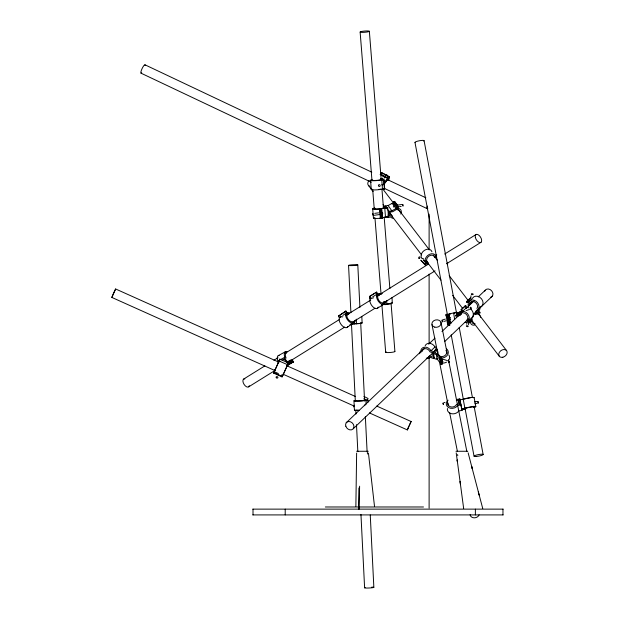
<?xml version="1.0" encoding="UTF-8"?>
<svg xmlns="http://www.w3.org/2000/svg" width="619" height="619" viewBox="0 0 619 619"><rect width="100%" height="100%" fill="white"/><g stroke="black" fill="none" stroke-linecap="round" stroke-linejoin="round"><path stroke-width="0.93" d="M355.871 506.373L356.629 453.1M469.953 319.597L471.895 321.849A4.48 2.963 -47.8 0 0 475.036 323.598M359.221 509.128L359.6 486.17M358.463 509.128L358.912 488.004M469.504 305.299L469.519 304.502L472.854 301.329M367.98 400.253L364.336 400.4A4.48 0.387 -2.8 0 1 358.509 400.926A4.48 0.387 -2.8 0 1 355.987 400.539M402.474 205.09C402.837 202.808 403.851 207.295 402.605 205.794M426.251 358.177L429.013 358.138L430.329 357.426L433.285 358.339L433.95 351.7L436.294 349.464M275.037 370.603L111.83 297.422L113.594 293.135L115.614 288.972L278.829 362.154M115.614 289.027L111.846 297.414M410.707 422.297L411.163 421.485L407.372 429.934L408.13 427.946M278.457 362.409L274.797 370.58L274.968 370.061M286.953 366.216L283.239 374.348M292.245 360.962L292.385 360.134M384.979 207.025L385.157 205.957L388.144 205.539L392.376 203.171L397.073 209.709L397.615 209.717A4.48 3.219 -34.9 0 1 399.789 211.837M393.344 218.368A6.159 4.434 -34.9 0 1 390.79 217.052L387.804 217.47L388.864 211.265L385.157 205.957M392.222 204.077L392.376 203.171M394.698 201.407L394.419 203.047L398.118 208.355L398.404 206.715L394.698 201.407L393.854 201.523L393.367 204.394L393.908 204.409M397.073 209.709L397.56 206.831L393.854 201.523M471.779 301.468L469.775 303.372L466.625 302.149L466.772 301.368L470.765 297.561M471.044 295.727L470.618 298.343L466.625 302.149M466.711 324.248L467.028 322.522M468.506 324.658L468.831 322.932M468.568 320.65L470.51 322.414L468.862 322.778L469.009 321.996L467.716 320.828M474.812 313.446L475.64 313.771L476.158 310.986A6.159 4.96 46.4 0 0 477.473 302.575A6.159 4.96 46.4 0 0 468.645 301.871L466.772 301.368M468.568 302.064L472.645 298.056A6.159 4.96 46.4 0 1 481.466 298.768A6.159 4.96 46.4 0 1 480.151 307.179L479.64 309.957L475.64 313.771M480.677 317.346A6.159 4.078 -47.8 0 0 479.454 315.079L479.965 312.301L478.541 311.009M381.908 212.828C382.287 211.241 383.293 214.383 382.217 214.058M440.001 359.407C440.627 356.521 438.384 360.892 439.869 359.709M393.251 206.042L393.877 206.065L393.916 207.334M469.411 319.35L470.703 320.526L473.218 316.464L473.728 313.686L479.965 312.301M472.297 319.489L472.073 320.216L470.703 320.526M460.668 313.075L457.333 316.247L459.724 315.512L460.822 313.493L462.795 311.883M367.152 400.578L363.91 398.543M419.868 353.163L419.875 351.963L419.427 353.743M353.526 406.404L353.364 406.861L354.408 405.228M281.513 374.936L282.759 375.725L287.657 364.699L279.045 361.009L279.803 359.121L288.299 362.935L287.541 364.823M469.775 303.372L469.968 302.892A4.48 3.606 46.4 0 1 475.578 302.59A4.48 3.606 46.4 0 1 476.932 308.463M273.552 373.102L273.768 372.576L282.264 376.383L282.047 376.917L273.552 373.102L275.084 369.698L274.697 370.51M278.295 362.664L278.937 361.07L278.109 362.796M282.14 360.173L284.067 359.121L284.825 357.233A6.159 3.196 61.3 0 1 287.27 351.762M286.79 366.479L287.433 364.877M288.299 362.935L287.084 365.473L288.802 364.537L289.56 362.649L290.651 362.765L291.951 361.759L290.915 360.575L289.073 361.101L288.384 362.819L285.367 359.368L286.009 357.774A4.48 2.329 61.3 0 1 286.489 353.109M287.177 365.667L293.607 361.744L292.354 360.312L290.798 361.156M408.246 427.683L408.61 426.847M408.865 426.251L409.136 425.655M409.407 425.052L410.614 422.483M388.786 180.067A6.159 1.23 -61.7 0 0 388.802 178.566L380.499 174.233L381.528 172.477L389.568 176.802L388.747 178.566L380.7 174.241L381.528 172.477M383.966 183.959L384.956 181.831L388.144 178.729L380.105 174.411M384.105 184.377L388.144 178.729M386.241 179.17L387.85 180.028L389.568 176.802M279.803 359.121L278.295 362.277L279.834 361.434M282.264 376.383L282.891 375.068M282.047 376.917L282.736 375.478M366.75 400.942L368.073 398.52L363.926 396.4M440.999 361.682L440.527 362.564L439.482 362.092L437.579 359.585L434.615 358.664L433.323 353.557L436.488 347.538M441.827 364.63L440.527 359.531L441.362 357.937L442.662 363.036L441.827 364.63L440.991 364.374L439.235 357.457L439.923 356.134L437.85 353.844L435.157 353.008L437.176 349.17L438.043 352.575M440.991 364.374L442.461 361.581L443.057 361.666M379.64 294.373L381.319 293.924M426.05 260.537L427.567 262.239L425.524 265.064L424.882 264.731L426.05 263.121L423.156 259.879M425.191 261.504L427.505 264.096L428.472 262.766M411.124 421.524L376.754 406.064M279.045 361.009L274.109 372.112L274.24 371.671L278.403 373.536M466.447 320.441A4.48 3.606 46.4 0 0 467.391 315.953A4.48 3.606 46.4 0 0 463.105 312.804L462.571 312.866L461.07 309.748L465.062 305.941L465.805 305.709L466.881 307.465A6.159 4.96 46.4 0 1 468.537 307.813M461.07 309.748L465.805 305.709M456.667 317.679L455.638 315.535L459.631 311.728L461.387 311.187M455.638 315.535L458.261 314.723L458.803 313.291L462.091 310.413M461.805 309.523L462.664 311.295L466.656 307.488M346.253 422.723L424.487 348.141M428.681 344.149L434.971 338.152M441.958 331.498L462.215 312.185M466.401 308.192L474.092 300.865M478.278 296.865L485.265 290.21M459.724 315.512L461.72 313.601M420.874 352.737A6.159 4.96 46.4 0 1 424.185 347.22A6.159 4.96 46.4 0 1 430.994 350.787L434.987 346.973L436.465 347.437M476.158 310.986L480.151 307.179M353.287 428.696L432.921 352.784M444.798 341.464L468.552 318.824M473.442 314.166L492.306 296.184M433.285 358.339L434.29 357.38M388.864 211.265L391.85 210.855L396.083 208.479L395.851 209.841L392.748 211.698L390.032 212.069L389.359 216.023L391.889 215.675A4.48 3.219 -34.9 0 0 392.531 216.433M383.563 188.516L382.256 188.733M345.959 311.071L338.98 315.736L345.959 311.071L347.584 314.127L346.292 315.048M339.901 317.485L341.34 316.464M342.779 315.45L346.81 312.672L346.253 312.974A6.159 3.242 54.7 0 0 348.892 321.4A6.159 3.242 54.7 0 0 354.47 320.634L356.296 320.302L349.828 324.882M346.106 313.524L347.545 312.502L349.658 313.067M370.502 298.219L370.386 298.296A6.159 3.304 58.1 0 0 372.445 306.397A6.159 3.304 58.1 0 0 378.248 307.094M346.369 315.326L348.83 313.972M370.193 297.623L369.582 296.439L376.259 292.284L377.064 294.141A6.159 3.304 58.1 0 0 379.749 302.884A6.159 3.304 58.1 0 0 385.072 301.592L386.813 301.089L383.501 303.148M347.228 327.343L353.697 322.762M376.259 292.284L376.754 292.137L378.085 295.449A4.48 2.399 58.1 0 0 379.757 301.546A4.48 2.399 58.1 0 0 383.873 301.484M376.754 292.137L369.582 296.439M436.774 254.896L435.544 255.662L436.658 256.916M372.692 296.857L377.18 294.064M377.025 296.099L378.364 295.263M243.53 379.161L264.87 365.883M273.9 360.266L278.008 357.712M284.578 353.627L339.576 319.412M346.145 315.319L370.773 299.998M377.342 295.913L428.24 264.251M444.659 254.038L475.856 234.624M377.722 295.843L379.586 295M383.587 302.513L385.072 301.592M248.706 386.821L274.975 370.479M288.934 361.79L344.752 327.064M352.141 322.468L375.129 308.169M382.519 303.573L435.056 270.882M446.554 263.733L481.033 242.284M377.691 308.084L384.368 303.929M428.418 356.621L429.377 356.033L432.062 356.869L432.488 352.637L429.981 351.863A4.48 3.606 46.4 0 0 425.717 348.675A4.48 3.606 46.4 0 0 422.305 351.337M340.342 317.245L339.785 317.547A6.159 3.242 54.7 0 0 341.781 325.323A6.159 3.242 54.7 0 0 347.824 326.461M278.179 355.701L285.166 351.878M284.825 357.233L277.838 361.055A6.159 3.196 61.3 0 1 279.107 355.368M289.096 360.908L291.193 359.763L293.391 362.277M286.976 362.247L289.073 361.101M289.514 361.341L290.915 360.575M288.849 363.461L291.951 361.759M286.62 365.566L293.607 361.744M347.584 314.127L347.29 314.282A4.48 2.36 54.7 0 0 348.017 319.025A4.48 2.36 54.7 0 0 352.273 321.64M382.875 179.974L382.751 178.434L381.768 178.922L382.612 179.487L380.902 179.255M371.562 179.734A6.159 0.812 -4.6 0 0 373.164 180.725A6.159 0.812 -4.6 0 0 381.613 179.881L383.935 179.626L384.67 188.834L382.349 189.081A6.159 0.812 -4.6 0 1 374.727 189.925A6.159 0.812 -4.6 0 1 371.501 189.236M381.598 215.072L381.815 217.834L388.484 216.82L387.749 207.613L381.08 208.626L381.451 213.23M447.026 314.653L447.839 314.344L449.262 323.335L448.442 323.644A6.159 1.308 -9 0 0 449.812 325.254M448.396 314.645L448.821 314.483L449.394 318.081M449.533 318.986L450.245 323.482L449.82 323.644A4.48 0.952 -9 0 0 449.99 324.766M444.272 321.346L445.99 320.804M446.02 314.413L447.197 314.584L448.62 323.582L447.444 323.404L446.02 314.413L448.821 314.483M450.972 323.095L450.323 323.002L448.899 314.003L456.288 312.316L458.648 312.665M453.433 313.524L455.027 313.036M466.146 310.537L469.488 309.5M442.98 319.806L445.316 319.094M447.444 323.404L450.245 323.482M371.609 298.397L373.621 297.801M382.233 304.579L386.805 304.254A6.159 0.983 -2 0 0 391.788 302.73M450.323 323.002L451.406 322.708M450.617 313.949L448.899 314.003M383.455 217.486L381.815 217.834M474.494 314.707L478.472 313.825M469.009 321.996L471.895 321.354M381.111 293.654L381.923 293.483M474.541 401.917L476.878 401.468M456.574 399.487L459.801 398.876L460.072 400.222L459.971 399.812L463.198 399.201A6.159 0.735 -10.7 0 1 470.742 397.568A6.159 0.735 -10.7 0 1 473.891 397.862M444.024 402.621L445.03 402.427M456.327 400.532L458.532 400.114L459.445 404.679M462.378 399.541L464.204 399.193M448.071 400.168A6.159 4.929 -11.3 0 0 448.636 407.588A6.159 4.929 -11.3 0 0 457.673 405.499L460.907 404.888L462.006 410.366L458.772 410.977A6.159 4.929 -11.3 0 1 451.421 413.693A6.159 4.929 -11.3 0 1 447.436 408.501M477.218 403.286L474.881 403.727M474.804 407.31A6.159 0.735 -10.7 0 0 473.272 406.567A6.159 0.735 -10.7 0 0 464.915 408.285L461.681 408.904L461.913 409.786L465.14 409.167M465.534 408.95L463.329 409.368L463.182 408.803L465.914 408.285A4.48 0.534 -10.7 0 1 472.011 406.946A4.48 0.534 -10.7 0 1 473.504 407.426M341.75 316.982L342.88 316.781M350.958 324.085L356.474 323.791A6.159 0.534 -2.8 0 0 361.728 322.801M381.08 208.626L385.9 207.698L383.888 207.264M383.099 207.156L387.749 207.613M397.143 205.152L401.762 204.518M397.56 206.831L398.404 206.715M374.557 208.046A6.159 0.812 -4.6 0 0 373.211 209.083A6.159 0.812 -4.6 0 0 379.37 209.067L381.296 209.098L382.031 218.306L380.105 218.275A6.159 0.812 -4.6 0 1 374.402 218.36A6.159 0.812 -4.6 0 1 374.147 217.54M399.34 206.707L401.182 206.452M378.519 212.835L374.75 213.346M374.116 215.304L380.584 214.406M383.919 217.277L386.635 216.898M379.965 218.066L382.031 218.306M381.296 209.098L379.23 208.858A4.48 0.588 -4.6 0 1 374.975 208.913A4.48 0.588 -4.6 0 1 375.06 208.27M462.664 311.295L462.88 311.272A6.159 4.96 46.4 0 1 469.21 317.075A6.159 4.96 46.4 0 1 464.892 322.507M380.817 178.504L382.751 178.434M383.935 179.626L380.283 179.85A4.48 0.588 -4.6 0 1 374.534 180.469A4.48 0.588 -4.6 0 1 372.522 179.889M382.913 188.903L384.67 188.834M356.66 451.266L368.235 451.266M455.979 451.266L467.724 451.266M325.346 506.984L423.489 506.984M252.807 509.128L503.146 509.128M252.807 514.915L503.146 514.915M351.754 323.938L353.372 323.954M387.85 180.028L387.989 180.036A4.48 0.898 -61.7 0 1 388.09 180.431M394.643 203.055L393.599 203.024L397.305 208.34L398.342 208.363A6.159 4.434 -34.9 0 1 400.795 214.073M381.745 293.522L379.54 293.553L381.993 293.716M382.055 304.293L384.531 304.447M363.709 400.075L366.177 400.145L365.195 399.928M460.745 312.966L460.196 312.889L460.985 314.537M455.824 312.788L458.656 313.199M388.484 216.82L387.161 216.542L387.804 217.47M447.32 360.583L441.827 358.881M430.994 350.787L433.95 351.7M433.323 353.557L436.279 354.478L436.96 355.84L439.235 357.457M436.457 358.115L438.252 358.672M440.527 359.531L439.691 359.268L441.161 356.474L441.757 356.559A4.48 3.699 -14.3 0 0 446.005 354.447A4.48 3.699 -14.3 0 0 445.912 350.462M427.505 264.096L428.464 264.414M380.321 293.955L378.294 293.538L379.052 295.015M469.519 304.502L468.034 303.921L468.451 306.784M286.767 365.713L355.577 396.57M282.976 374.162L354.439 406.203M369.435 412.927L407.372 429.934M144.985 64.809L371.779 172.183M387.479 179.618L425.864 197.786M141.024 73.174L371.307 182.203M384.391 188.4L427.133 208.634M422.468 258.316L423.876 259.044M381.25 172.616L389.289 176.941M381.111 178.744L385.939 181.336M383.61 181.104L384.956 181.831M427.567 262.239L427.203 261.938A4.48 3.397 -41.7 0 1 429.292 255.895A4.48 3.397 -41.7 0 1 434.646 257.489M477.504 313.322L479.454 315.079M468.575 319.899L470.517 321.663L470.51 322.615A6.159 4.078 -47.8 0 0 474.618 325.06M467.569 321.609L468.862 322.778M435.049 256.475L436.202 257.775A6.159 4.666 -41.7 0 0 429.246 254.44A6.159 4.666 -41.7 0 0 425.903 262.99L426.592 263.586L423.698 260.344M425.524 265.064L420.835 260.189L424.882 264.731M284.067 359.121L288.802 364.537M383.107 189.422L394.21 203.922M398.303 209.261L429.292 249.712M433.385 255.051L437.478 260.398M449.17 275.656L468.459 300.842M477.234 312.293L506.458 350.447M368.467 185.491L373.141 191.596M383.084 204.572L384.832 206.862M389.513 212.967L421.663 254.943M426.344 261.048L440.96 280.128M452.651 295.395L462.586 308.363M471.361 319.814L499.417 356.443M388.144 205.539L391.85 210.855M386.333 206.761L387.393 208.278M390.032 213.013L391.889 215.675M347.545 312.502L348.311 313.957M345.448 311.156L346.369 312.904M465.062 305.941L466.277 308.463M460.76 311.682L461.464 313.152M478.479 492.368L478.332 491.826L482.758 508.586M471.81 466.95L471.67 466.409L479.191 495.068L479.052 494.527M468.15 452.884L472.235 468.568L472.096 468.026M441.811 359.028L442.245 360.73M439.923 356.134L440.357 357.836M437.85 353.844L438.283 355.546M436.279 354.478L437.579 359.585M440.999 322.522L447.173 353.341M448.489 359.879L457.48 404.702M457.673 405.499L466.842 451.398M431.977 324.619L438.159 355.43M439.475 361.968L448.272 405.863M449.587 412.401L457.449 451.622M457.781 455.654L457.565 454.555M443.181 403.596C442.717 401.22 443.691 406.265 443.212 403.836M474.115 397.591L475.833 406.683M424.077 140.675L456.551 313.229M459.228 327.451L472.436 397.615M474.046 406.141L483.145 454.501M414.978 142.385L447.452 314.947M449.061 323.474L449.417 325.37M451.205 334.856L463.337 399.325M464.946 407.859L474.046 456.211M463.198 399.201L464.915 408.285M459.971 399.812L461.913 409.786M461.619 408.238L462.006 410.366M459.801 398.876L460.907 404.888M458.532 400.114L459.236 403.944L456.497 404.462A4.48 3.59 -11.3 0 1 451.243 406.969A4.48 3.59 -11.3 0 1 447.963 403.24M456.288 312.316L456.644 314.576M453.657 313.129L454.656 319.427M446.763 314.181L448.179 323.18M456.203 452.884L457.387 461.542L457.309 461M460.366 483.71L460.435 484.251L457.162 459.917L457.24 460.459M463.67 508.586L460.072 481.551L460.149 482.093M368.444 453.1L374.51 506.373M383.656 179.765L384.391 188.973M384.763 208.03L385.498 217.238M381.737 179.835L382.472 189.043M369.357 31.298A4.627 0.611 -4.6 0 1 362.432 32.374A4.627 0.611 -4.6 0 1 362.432 31.314A4.627 0.611 -4.6 0 1 369.357 31.298L381.219 179.967M381.977 189.499L383.501 208.557M384.182 217.137L389.885 288.609M391.03 302.908L394.907 351.507M381.776 208.773L382.511 217.981M380.461 209.222L381.196 218.422M379.834 208.789L380.569 217.996M379.625 209.044L380.36 218.244M360.126 32.026L371.988 180.694M372.677 189.267L374.271 209.284M374.952 217.857L381.041 294.102M381.877 304.579L385.676 352.234M370.549 180.284L371.284 189.491M372.708 208.889L373.079 213.485M373.226 215.327L373.443 218.089M367.988 400.168L368.073 402.11M361.806 316.456L362.13 322.948M366.154 404.168L365.914 400.377A6.159 0.534 -2.9 0 1 357.325 401.097A6.159 0.534 -2.9 0 1 355.035 400.431M367.361 452.187L367.454 454.044M357.805 264.932A4.627 0.402 -2.8 0 1 350.872 265.621A4.627 0.402 -2.8 0 1 350.872 264.924A4.627 0.402 -2.8 0 1 357.805 264.932L359.918 307.403M360.691 322.855L364.583 401.042M365.349 416.494L367.082 451.243M370.255 514.954L373.853 587.361M356.242 319.156L356.474 323.791M354.517 321.563L354.648 324.116M348.559 265.389L350.911 312.688M351.491 324.271L355.337 401.499M355.77 410.188L355.956 414.049M356.49 424.673L357.836 451.7M360.954 514.451L364.606 587.818M353.96 400.803L354.424 410.072M392.051 297.491L392.253 303.008M386.674 300.579L386.805 304.254M384.972 302.234L385.064 304.765M502.961 509.128L502.961 514.915M475.377 509.128L475.377 514.915M429.114 214.12L429.114 249.906M429.114 274.085L429.114 343.715M429.114 357.256L429.114 508.129M285.204 509.128L285.204 514.915M253.009 509.128L253.009 514.915M381.018 189.058A4.48 0.588 -4.6 0 1 378.743 189.445M384.059 188.733A6.159 1.23 -61.7 0 1 382.72 188.927M382.751 184.872A0.928 0.874 63.4 0 1 381.784 184.717M382.821 176.949A0.928 0.874 63.4 0 1 384.144 176.663A0.928 0.874 63.4 0 1 384.229 178.071M385.869 175.425A0.928 0.874 63.4 0 1 387.548 175.951M395.998 203.543A6.159 4.434 -34.9 0 1 397.034 204.479M465.031 398.907A4.48 0.534 -10.7 0 1 466.215 398.59M467.6 398.288A4.48 0.534 -10.7 0 1 470.262 397.862M447.599 262.773A6.159 3.304 58.1 0 1 447.56 264.197M421.849 258.456A6.159 4.666 -41.7 0 1 424.394 250.37A6.159 4.666 -41.7 0 1 431.938 251.716M426.909 261.512A0.928 0.58 -62.6 0 1 426.746 261.806M389.73 303.604A4.48 0.712 -2 0 1 387.37 303.944M279.022 361.589A4.48 2.329 61.3 0 1 278.558 360.335M470.742 302.296A0.928 0.472 10.5 0 1 471.516 303.078A0.928 0.472 10.5 0 1 470.022 303.001M467.794 325.842A0.928 0.472 10.5 0 1 467.902 326.608A0.928 0.472 10.5 0 1 466.478 326.283A0.928 0.472 10.5 0 1 467.09 325.671M470.2 308.688A6.159 4.96 46.4 0 1 473.295 314.096A6.159 4.96 46.4 0 1 470.517 318.437M446.26 315.938A6.159 1.308 -9 0 1 446.222 315.125M450.671 319.334A0.928 0.511 72.8 0 1 449.974 318.197A0.928 0.511 72.8 0 1 450.593 317.632M442.949 321.029A0.928 0.511 72.8 0 1 442.407 321.795A0.928 0.511 72.8 0 1 441.865 320.441A0.928 0.511 72.8 0 1 442.686 320.371M425.176 345.727A6.159 4.96 46.4 0 1 429.818 343.367A6.159 4.96 46.4 0 1 434.987 346.973M446.438 348.791A6.159 5.084 -14.3 0 1 447.746 354.532A6.159 5.084 -14.3 0 1 441.61 357.968L440.465 357.805L441.765 362.912L442.91 363.074A6.159 5.084 -14.3 0 0 446.516 362.154M448.876 355.058A6.159 5.084 -14.3 0 1 448.017 361.032M360.258 322.956A4.48 0.387 -2.8 0 1 360.196 323.203M358.471 323.482A4.48 0.387 -2.8 0 1 355.724 323.683M358.734 410.358A6.159 0.534 -2.8 0 1 354.664 409.894M359.005 410.196A4.48 0.387 -2.9 0 1 356.227 410.064M364.599 405.7A0.928 0.921 0 0 1 365.481 404.741M427.806 208.324A4.627 0.99 -64.7 0 1 427.381 206.081M141.697 72.864A4.627 0.99 -64.7 0 1 142.107 68.57A4.627 0.99 -64.7 0 1 145.171 65.521M369.953 186.334A4.627 3.459 -37.5 0 1 369.21 180.346M394.489 351.29A4.627 0.611 -4.6 0 1 390.125 352.497A4.627 0.611 -4.6 0 1 386.241 351.894M415.604 142.656A4.627 0.789 -10.7 0 1 419.218 140.792A4.627 0.789 -10.7 0 1 423.729 141.078M479.106 514.815A4.627 3.706 -11.3 0 1 474.208 517.824A4.627 3.706 -11.3 0 1 470.115 514.668M249.295 385.707A4.627 2.484 58.1 0 1 244.095 384.438A4.627 2.484 58.1 0 1 244.869 378.89M484.77 291.17A4.627 3.729 46.4 0 1 491.525 290.667A4.627 3.729 46.4 0 1 490.519 297.321M371.733 587.129A4.627 0.402 -2.8 0 1 373.18 587.601A4.627 0.402 -2.8 0 1 366.92 588.05A4.627 0.402 -2.8 0 1 365.171 587.593M448.535 362.185C448.86 364.514 449.765 359.152 448.535 362.185M372.723 213.818C372.414 216.959 374.41 213.834 372.723 213.818M477.899 401.391L478.216 403.093L477.899 401.391M378.418 185.476A0.928 0.874 63.4 0 0 379.702 186.396A0.928 0.874 63.4 0 0 379.78 184.818A0.928 0.874 63.4 0 0 378.418 185.476M419.38 258.463A0.928 0.58 -62.6 0 0 419.829 256.97A0.928 0.58 -62.6 0 0 418.684 257.682A0.928 0.58 -62.6 0 0 419.38 258.463M369.497 297.453A0.928 0.774 73.8 0 0 370.386 298.737A0.928 0.774 73.8 0 0 370.827 297.298A0.928 0.774 73.8 0 0 369.497 297.453M276.314 377.729A0.928 0.727 21.9 0 0 277.846 377.729A0.928 0.727 21.9 0 0 276.855 376.592A0.928 0.727 21.9 0 0 276.314 377.729M471.523 294.327A0.928 0.472 10.5 0 0 473.102 294.482A0.928 0.472 10.5 0 0 472.212 293.677A0.928 0.472 10.5 0 0 471.523 294.327M470.247 307.736A0.928 0.511 72.8 0 0 471.02 309.028A0.928 0.511 72.8 0 0 471.136 307.635A0.928 0.511 72.8 0 0 470.247 307.736M338.616 316.123A0.928 0.766 79.8 0 0 339.491 317.392A0.928 0.766 79.8 0 0 339.924 315.922A0.928 0.766 79.8 0 0 338.616 316.123M502.837 357.256A4.627 3.459 -37.5 0 0 506.659 350.687A4.627 3.459 -37.5 0 0 499.324 352.404A4.627 3.459 -37.5 0 0 502.837 357.256M476.166 456.474A4.627 0.789 -10.7 0 0 483.145 454.555A4.627 0.789 -10.7 0 0 476.475 455.035A4.627 0.789 -10.7 0 0 476.166 456.474M434.778 327.157A4.627 3.706 -11.3 0 0 441.038 322.723A4.627 3.706 -11.3 0 0 433.648 320.835A4.627 3.706 -11.3 0 0 434.778 327.157M475.361 237.479A4.627 2.484 58.1 0 0 480.808 242.431A4.627 2.484 58.1 0 0 479.16 235.46A4.627 2.484 58.1 0 0 475.361 237.479M345.82 426.212A4.627 3.729 46.4 0 0 352.931 429.091A4.627 3.729 46.4 0 0 350.563 421.825A4.627 3.729 46.4 0 0 345.82 426.212"/></g></svg>
